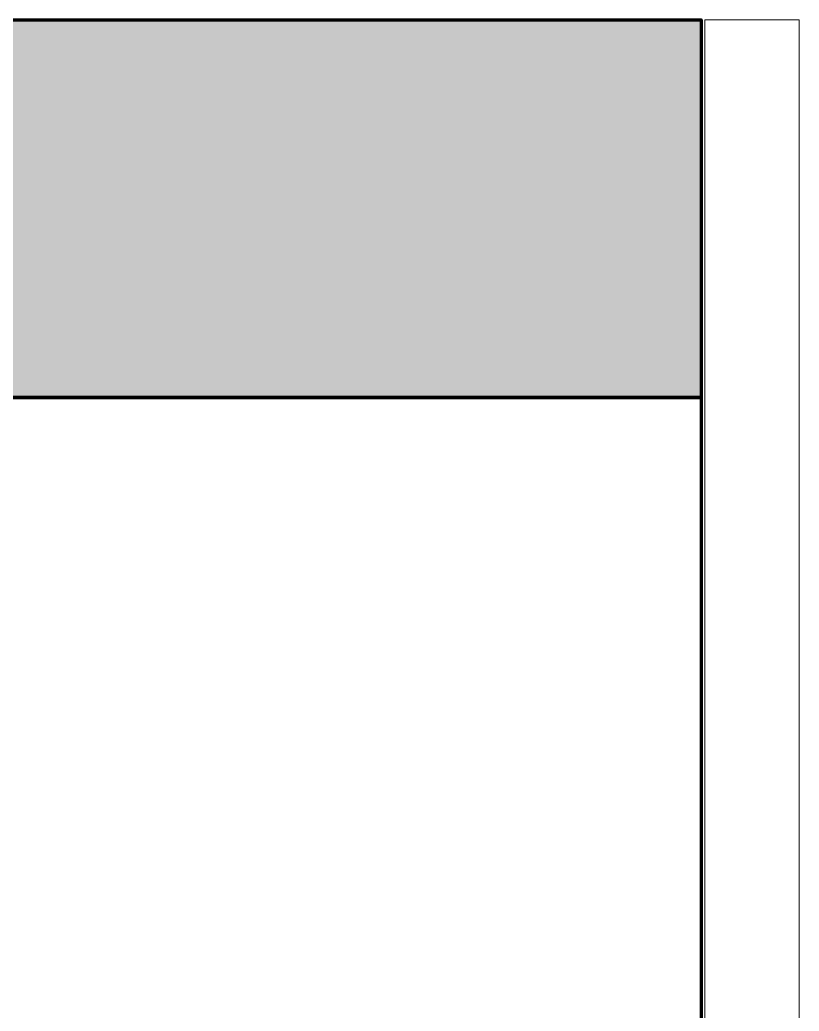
# Model space of a CAD drawing. Header units: millimetres. Extents: x -116965 to 323937, y 291661 to 566926.
# Drawn here: x -41713.4 to -41506.9, y 306774.6 to 307037.1 of the extents above; entities that cross this region are included whole.
import ezdxf

# ---------------------------------------------------------------- set-up
doc = ezdxf.new("R2010")
doc.units = ezdxf.units.MM
doc.layers.get('0').update_dxf_attribs({"lineweight": 18})
doc.layers.add('C00-00-00', color=7, linetype='Continuous')
doc.layers.add('C34-3A-40', color=7, linetype='Continuous', true_color=0x343a40)
doc.layers.add('C62-64-69', color=7, linetype='Continuous', true_color=0x626469)

msp = doc.modelspace()

# ---------------------------------------------------------------- hatches: boundary and pattern name
at = {"layer": 'C34-3A-40'}
h = msp.add_hatch(color=256, dxfattribs=at)
h.dxf.hatch_style = 2
h.paths.add_polyline_path([(-41932.755971, 307037.046927), (-41532.811806, 307037.046927), (-41532.811806, 306937.060883), (-41932.755971, 306937.060883)])
at = {"layer": 'C62-64-69'}
h = msp.add_hatch(color=256, dxfattribs=at)
h.dxf.hatch_style = 2
h.paths.add_polyline_path([(-41740.782771, 307028.048183), (-41708.787237, 307028.048183), (-41708.787237, 307021.049158), (-41740.782771, 307021.049158)])
h = msp.add_hatch(color=256, dxfattribs=at)
h.dxf.hatch_style = 2
h.paths.add_polyline_path([(-41708.787237, 307028.048183), (-41676.791706, 307028.048183), (-41676.791706, 307021.049158), (-41708.787237, 307021.049158)])
h = msp.add_hatch(color=256, dxfattribs=at)
h.dxf.hatch_style = 2
h.paths.add_polyline_path([(-41708.787237, 307028.048183), (-41676.791706, 307028.048183), (-41676.791706, 307021.049158), (-41708.787237, 307021.049158)])
h = msp.add_hatch(color=256, dxfattribs=at)
h.dxf.hatch_style = 2
h.paths.add_polyline_path([(-41676.791706, 307028.048183), (-41644.796171, 307028.048183), (-41644.796171, 307021.049158), (-41676.791706, 307021.049158)])
h = msp.add_hatch(color=256, dxfattribs=at)
h.dxf.hatch_style = 2
h.paths.add_polyline_path([(-41676.791706, 307028.048183), (-41644.796171, 307028.048183), (-41644.796171, 307021.049158), (-41676.791706, 307021.049158)])
h = msp.add_hatch(color=256, dxfattribs=at)
h.dxf.hatch_style = 2
h.paths.add_polyline_path([(-41644.796171, 307028.048183), (-41612.800637, 307028.048183), (-41612.800637, 307021.049158), (-41644.796171, 307021.049158)])
h = msp.add_hatch(color=256, dxfattribs=at)
h.dxf.hatch_style = 2
h.paths.add_polyline_path([(-41644.796171, 307028.048183), (-41612.800637, 307028.048183), (-41612.800637, 307021.049158), (-41644.796171, 307021.049158)])
h = msp.add_hatch(color=256, dxfattribs=at)
h.dxf.hatch_style = 2
h.paths.add_polyline_path([(-41612.800637, 307028.048183), (-41580.805106, 307028.048183), (-41580.805106, 307021.049158), (-41612.800637, 307021.049158)])
h = msp.add_hatch(color=256, dxfattribs=at)
h.dxf.hatch_style = 2
h.paths.add_polyline_path([(-41612.800637, 307028.048183), (-41580.805106, 307028.048183), (-41580.805106, 307021.049158), (-41612.800637, 307021.049158)])
h = msp.add_hatch(color=256, dxfattribs=at)
h.dxf.hatch_style = 2
h.paths.add_polyline_path([(-41580.805106, 307028.048183), (-41548.809571, 307028.048183), (-41548.809571, 307021.049158), (-41580.805106, 307021.049158)])
h = msp.add_hatch(color=256, dxfattribs=at)
h.dxf.hatch_style = 2
h.paths.add_polyline_path([(-41740.782771, 307021.049158), (-41708.787237, 307021.049158), (-41708.787237, 307019.049439), (-41740.782771, 307019.049439)])
h = msp.add_hatch(color=256, dxfattribs=at)
h.dxf.hatch_style = 2
h.paths.add_polyline_path([(-41708.787237, 307021.049158), (-41676.791706, 307021.049158), (-41676.791706, 307019.049439), (-41708.787237, 307019.049439)])
h = msp.add_hatch(color=256, dxfattribs=at)
h.dxf.hatch_style = 2
h.paths.add_polyline_path([(-41708.787237, 307021.049158), (-41676.791706, 307021.049158), (-41676.791706, 307019.049439), (-41708.787237, 307019.049439)])
h = msp.add_hatch(color=256, dxfattribs=at)
h.dxf.hatch_style = 2
h.paths.add_polyline_path([(-41676.791706, 307021.049158), (-41644.796171, 307021.049158), (-41644.796171, 307019.049439), (-41676.791706, 307019.049439)])
h = msp.add_hatch(color=256, dxfattribs=at)
h.dxf.hatch_style = 2
h.paths.add_polyline_path([(-41676.791706, 307021.049158), (-41644.796171, 307021.049158), (-41644.796171, 307019.049439), (-41676.791706, 307019.049439)])
h = msp.add_hatch(color=256, dxfattribs=at)
h.dxf.hatch_style = 2
h.paths.add_polyline_path([(-41644.796171, 307021.049158), (-41612.800637, 307021.049158), (-41612.800637, 307019.049439), (-41644.796171, 307019.049439)])
h = msp.add_hatch(color=256, dxfattribs=at)
h.dxf.hatch_style = 2
h.paths.add_polyline_path([(-41644.796171, 307021.049158), (-41612.800637, 307021.049158), (-41612.800637, 307019.049439), (-41644.796171, 307019.049439)])
h = msp.add_hatch(color=256, dxfattribs=at)
h.dxf.hatch_style = 2
h.paths.add_polyline_path([(-41612.800637, 307021.049158), (-41580.805106, 307021.049158), (-41580.805106, 307019.049439), (-41612.800637, 307019.049439)])
h = msp.add_hatch(color=256, dxfattribs=at)
h.dxf.hatch_style = 2
h.paths.add_polyline_path([(-41612.800637, 307021.049158), (-41580.805106, 307021.049158), (-41580.805106, 307019.049439), (-41612.800637, 307019.049439)])
h = msp.add_hatch(color=256, dxfattribs=at)
h.dxf.hatch_style = 2
h.paths.add_polyline_path([(-41580.805106, 307021.049158), (-41548.809571, 307021.049158), (-41548.809571, 307019.049439), (-41580.805106, 307019.049439)])
h = msp.add_hatch(color=256, dxfattribs=at)
h.dxf.hatch_style = 2
h.paths.add_polyline_path([(-41740.782771, 307019.049439), (-41708.787237, 307019.049439), (-41708.787237, 307012.050414), (-41740.782771, 307012.050414)])
h = msp.add_hatch(color=256, dxfattribs=at)
h.dxf.hatch_style = 2
h.paths.add_polyline_path([(-41708.787237, 307019.049439), (-41676.791706, 307019.049439), (-41676.791706, 307012.050414), (-41708.787237, 307012.050414)])
h = msp.add_hatch(color=256, dxfattribs=at)
h.dxf.hatch_style = 2
h.paths.add_polyline_path([(-41708.787237, 307019.049439), (-41676.791706, 307019.049439), (-41676.791706, 307012.050414), (-41708.787237, 307012.050414)])
h = msp.add_hatch(color=256, dxfattribs=at)
h.dxf.hatch_style = 2
h.paths.add_polyline_path([(-41676.791706, 307019.049439), (-41644.796171, 307019.049439), (-41644.796171, 307012.050414), (-41676.791706, 307012.050414)])
h = msp.add_hatch(color=256, dxfattribs=at)
h.dxf.hatch_style = 2
h.paths.add_polyline_path([(-41676.791706, 307019.049439), (-41644.796171, 307019.049439), (-41644.796171, 307012.050414), (-41676.791706, 307012.050414)])
h = msp.add_hatch(color=256, dxfattribs=at)
h.dxf.hatch_style = 2
h.paths.add_polyline_path([(-41644.796171, 307019.049439), (-41612.800637, 307019.049439), (-41612.800637, 307012.050414), (-41644.796171, 307012.050414)])
h = msp.add_hatch(color=256, dxfattribs=at)
h.dxf.hatch_style = 2
h.paths.add_polyline_path([(-41644.796171, 307019.049439), (-41612.800637, 307019.049439), (-41612.800637, 307012.050414), (-41644.796171, 307012.050414)])
h = msp.add_hatch(color=256, dxfattribs=at)
h.dxf.hatch_style = 2
h.paths.add_polyline_path([(-41612.800637, 307019.049439), (-41580.805106, 307019.049439), (-41580.805106, 307012.050414), (-41612.800637, 307012.050414)])
h = msp.add_hatch(color=256, dxfattribs=at)
h.dxf.hatch_style = 2
h.paths.add_polyline_path([(-41612.800637, 307019.049439), (-41580.805106, 307019.049439), (-41580.805106, 307012.050414), (-41612.800637, 307012.050414)])
h = msp.add_hatch(color=256, dxfattribs=at)
h.dxf.hatch_style = 2
h.paths.add_polyline_path([(-41580.805106, 307019.049439), (-41548.809571, 307019.049439), (-41548.809571, 307012.050414), (-41580.805106, 307012.050414)])
h = msp.add_hatch(color=256, dxfattribs=at)
h.dxf.hatch_style = 2
h.paths.add_polyline_path([(-41740.782771, 307012.050414), (-41708.787237, 307012.050414), (-41708.787237, 307010.050695), (-41740.782771, 307010.050695)])
h = msp.add_hatch(color=256, dxfattribs=at)
h.dxf.hatch_style = 2
h.paths.add_polyline_path([(-41708.787237, 307012.050414), (-41676.791706, 307012.050414), (-41676.791706, 307010.050695), (-41708.787237, 307010.050695)])
h = msp.add_hatch(color=256, dxfattribs=at)
h.dxf.hatch_style = 2
h.paths.add_polyline_path([(-41708.787237, 307012.050414), (-41676.791706, 307012.050414), (-41676.791706, 307010.050695), (-41708.787237, 307010.050695)])
h = msp.add_hatch(color=256, dxfattribs=at)
h.dxf.hatch_style = 2
h.paths.add_polyline_path([(-41676.791706, 307012.050414), (-41644.796171, 307012.050414), (-41644.796171, 307010.050695), (-41676.791706, 307010.050695)])
h = msp.add_hatch(color=256, dxfattribs=at)
h.dxf.hatch_style = 2
h.paths.add_polyline_path([(-41676.791706, 307012.050414), (-41644.796171, 307012.050414), (-41644.796171, 307010.050695), (-41676.791706, 307010.050695)])
h = msp.add_hatch(color=256, dxfattribs=at)
h.dxf.hatch_style = 2
h.paths.add_polyline_path([(-41644.796171, 307012.050414), (-41612.800637, 307012.050414), (-41612.800637, 307010.050695), (-41644.796171, 307010.050695)])
h = msp.add_hatch(color=256, dxfattribs=at)
h.dxf.hatch_style = 2
h.paths.add_polyline_path([(-41644.796171, 307012.050414), (-41612.800637, 307012.050414), (-41612.800637, 307010.050695), (-41644.796171, 307010.050695)])
h = msp.add_hatch(color=256, dxfattribs=at)
h.dxf.hatch_style = 2
h.paths.add_polyline_path([(-41612.800637, 307012.050414), (-41580.805106, 307012.050414), (-41580.805106, 307010.050695), (-41612.800637, 307010.050695)])
h = msp.add_hatch(color=256, dxfattribs=at)
h.dxf.hatch_style = 2
h.paths.add_polyline_path([(-41612.800637, 307012.050414), (-41580.805106, 307012.050414), (-41580.805106, 307010.050695), (-41612.800637, 307010.050695)])
h = msp.add_hatch(color=256, dxfattribs=at)
h.dxf.hatch_style = 2
h.paths.add_polyline_path([(-41580.805106, 307012.050414), (-41548.809571, 307012.050414), (-41548.809571, 307010.050695), (-41580.805106, 307010.050695)])
h = msp.add_hatch(color=256, dxfattribs=at)
h.dxf.hatch_style = 2
h.paths.add_polyline_path([(-41740.782771, 307010.050695), (-41708.787237, 307010.050695), (-41708.787237, 307003.05167), (-41740.782771, 307003.05167)])
h = msp.add_hatch(color=256, dxfattribs=at)
h.dxf.hatch_style = 2
h.paths.add_polyline_path([(-41708.787237, 307010.050695), (-41676.791706, 307010.050695), (-41676.791706, 307003.05167), (-41708.787237, 307003.05167)])
h = msp.add_hatch(color=256, dxfattribs=at)
h.dxf.hatch_style = 2
h.paths.add_polyline_path([(-41708.787237, 307010.050695), (-41676.791706, 307010.050695), (-41676.791706, 307003.05167), (-41708.787237, 307003.05167)])
h = msp.add_hatch(color=256, dxfattribs=at)
h.dxf.hatch_style = 2
h.paths.add_polyline_path([(-41676.791706, 307010.050695), (-41644.796171, 307010.050695), (-41644.796171, 307003.05167), (-41676.791706, 307003.05167)])
h = msp.add_hatch(color=256, dxfattribs=at)
h.dxf.hatch_style = 2
h.paths.add_polyline_path([(-41676.791706, 307010.050695), (-41644.796171, 307010.050695), (-41644.796171, 307003.05167), (-41676.791706, 307003.05167)])
h = msp.add_hatch(color=256, dxfattribs=at)
h.dxf.hatch_style = 2
h.paths.add_polyline_path([(-41644.796171, 307010.050695), (-41612.800637, 307010.050695), (-41612.800637, 307003.05167), (-41644.796171, 307003.05167)])
h = msp.add_hatch(color=256, dxfattribs=at)
h.dxf.hatch_style = 2
h.paths.add_polyline_path([(-41644.796171, 307010.050695), (-41612.800637, 307010.050695), (-41612.800637, 307003.05167), (-41644.796171, 307003.05167)])
h = msp.add_hatch(color=256, dxfattribs=at)
h.dxf.hatch_style = 2
h.paths.add_polyline_path([(-41612.800637, 307010.050695), (-41580.805106, 307010.050695), (-41580.805106, 307003.05167), (-41612.800637, 307003.05167)])
h = msp.add_hatch(color=256, dxfattribs=at)
h.dxf.hatch_style = 2
h.paths.add_polyline_path([(-41612.800637, 307010.050695), (-41580.805106, 307010.050695), (-41580.805106, 307003.05167), (-41612.800637, 307003.05167)])
h = msp.add_hatch(color=256, dxfattribs=at)
h.dxf.hatch_style = 2
h.paths.add_polyline_path([(-41580.805106, 307010.050695), (-41548.809571, 307010.050695), (-41548.809571, 307003.05167), (-41580.805106, 307003.05167)])
h = msp.add_hatch(color=256, dxfattribs=at)
h.dxf.hatch_style = 2
h.paths.add_polyline_path([(-41740.782771, 307003.05167), (-41708.787237, 307003.05167), (-41708.787237, 307001.051952), (-41740.782771, 307001.051952)])
h = msp.add_hatch(color=256, dxfattribs=at)
h.dxf.hatch_style = 2
h.paths.add_polyline_path([(-41708.787237, 307003.05167), (-41676.791706, 307003.05167), (-41676.791706, 307001.051952), (-41708.787237, 307001.051952)])
h = msp.add_hatch(color=256, dxfattribs=at)
h.dxf.hatch_style = 2
h.paths.add_polyline_path([(-41708.787237, 307003.05167), (-41676.791706, 307003.05167), (-41676.791706, 307001.051952), (-41708.787237, 307001.051952)])
h = msp.add_hatch(color=256, dxfattribs=at)
h.dxf.hatch_style = 2
h.paths.add_polyline_path([(-41676.791706, 307003.05167), (-41644.796171, 307003.05167), (-41644.796171, 307001.051952), (-41676.791706, 307001.051952)])
h = msp.add_hatch(color=256, dxfattribs=at)
h.dxf.hatch_style = 2
h.paths.add_polyline_path([(-41676.791706, 307003.05167), (-41644.796171, 307003.05167), (-41644.796171, 307001.051952), (-41676.791706, 307001.051952)])
h = msp.add_hatch(color=256, dxfattribs=at)
h.dxf.hatch_style = 2
h.paths.add_polyline_path([(-41644.796171, 307003.05167), (-41612.800637, 307003.05167), (-41612.800637, 307001.051952), (-41644.796171, 307001.051952)])
h = msp.add_hatch(color=256, dxfattribs=at)
h.dxf.hatch_style = 2
h.paths.add_polyline_path([(-41644.796171, 307003.05167), (-41612.800637, 307003.05167), (-41612.800637, 307001.051952), (-41644.796171, 307001.051952)])
h = msp.add_hatch(color=256, dxfattribs=at)
h.dxf.hatch_style = 2
h.paths.add_polyline_path([(-41612.800637, 307003.05167), (-41580.805106, 307003.05167), (-41580.805106, 307001.051952), (-41612.800637, 307001.051952)])
h = msp.add_hatch(color=256, dxfattribs=at)
h.dxf.hatch_style = 2
h.paths.add_polyline_path([(-41612.800637, 307003.05167), (-41580.805106, 307003.05167), (-41580.805106, 307001.051952), (-41612.800637, 307001.051952)])
h = msp.add_hatch(color=256, dxfattribs=at)
h.dxf.hatch_style = 2
h.paths.add_polyline_path([(-41580.805106, 307003.05167), (-41548.809571, 307003.05167), (-41548.809571, 307001.051952), (-41580.805106, 307001.051952)])
h = msp.add_hatch(color=256, dxfattribs=at)
h.dxf.hatch_style = 2
h.paths.add_polyline_path([(-41740.782771, 307001.051952), (-41708.787237, 307001.051952), (-41708.787237, 306994.052926), (-41740.782771, 306994.052926)])
h = msp.add_hatch(color=256, dxfattribs=at)
h.dxf.hatch_style = 2
h.paths.add_polyline_path([(-41708.787237, 307001.051952), (-41676.791706, 307001.051952), (-41676.791706, 306994.052926), (-41708.787237, 306994.052926)])
h = msp.add_hatch(color=256, dxfattribs=at)
h.dxf.hatch_style = 2
h.paths.add_polyline_path([(-41708.787237, 307001.051952), (-41676.791706, 307001.051952), (-41676.791706, 306994.052926), (-41708.787237, 306994.052926)])
h = msp.add_hatch(color=256, dxfattribs=at)
h.dxf.hatch_style = 2
h.paths.add_polyline_path([(-41676.791706, 307001.051952), (-41644.796171, 307001.051952), (-41644.796171, 306994.052926), (-41676.791706, 306994.052926)])
h = msp.add_hatch(color=256, dxfattribs=at)
h.dxf.hatch_style = 2
h.paths.add_polyline_path([(-41676.791706, 307001.051952), (-41644.796171, 307001.051952), (-41644.796171, 306994.052926), (-41676.791706, 306994.052926)])
h = msp.add_hatch(color=256, dxfattribs=at)
h.dxf.hatch_style = 2
h.paths.add_polyline_path([(-41644.796171, 307001.051952), (-41612.800637, 307001.051952), (-41612.800637, 306994.052926), (-41644.796171, 306994.052926)])
h = msp.add_hatch(color=256, dxfattribs=at)
h.dxf.hatch_style = 2
h.paths.add_polyline_path([(-41644.796171, 307001.051952), (-41612.800637, 307001.051952), (-41612.800637, 306994.052926), (-41644.796171, 306994.052926)])
h = msp.add_hatch(color=256, dxfattribs=at)
h.dxf.hatch_style = 2
h.paths.add_polyline_path([(-41612.800637, 307001.051952), (-41580.805106, 307001.051952), (-41580.805106, 306994.052926), (-41612.800637, 306994.052926)])
h = msp.add_hatch(color=256, dxfattribs=at)
h.dxf.hatch_style = 2
h.paths.add_polyline_path([(-41612.800637, 307001.051952), (-41580.805106, 307001.051952), (-41580.805106, 306994.052926), (-41612.800637, 306994.052926)])
h = msp.add_hatch(color=256, dxfattribs=at)
h.dxf.hatch_style = 2
h.paths.add_polyline_path([(-41580.805106, 307001.051952), (-41548.809571, 307001.051952), (-41548.809571, 306994.052926), (-41580.805106, 306994.052926)])
h = msp.add_hatch(color=256, dxfattribs=at)
h.dxf.hatch_style = 2
h.paths.add_polyline_path([(-41740.782771, 306994.052926), (-41708.787237, 306994.052926), (-41708.787237, 306992.053208), (-41740.782771, 306992.053208)])
h = msp.add_hatch(color=256, dxfattribs=at)
h.dxf.hatch_style = 2
h.paths.add_polyline_path([(-41708.787237, 306994.052926), (-41676.791706, 306994.052926), (-41676.791706, 306992.053208), (-41708.787237, 306992.053208)])
h = msp.add_hatch(color=256, dxfattribs=at)
h.dxf.hatch_style = 2
h.paths.add_polyline_path([(-41708.787237, 306994.052926), (-41676.791706, 306994.052926), (-41676.791706, 306992.053208), (-41708.787237, 306992.053208)])
h = msp.add_hatch(color=256, dxfattribs=at)
h.dxf.hatch_style = 2
h.paths.add_polyline_path([(-41676.791706, 306994.052926), (-41644.796171, 306994.052926), (-41644.796171, 306992.053208), (-41676.791706, 306992.053208)])
h = msp.add_hatch(color=256, dxfattribs=at)
h.dxf.hatch_style = 2
h.paths.add_polyline_path([(-41676.791706, 306994.052926), (-41644.796171, 306994.052926), (-41644.796171, 306992.053208), (-41676.791706, 306992.053208)])
h = msp.add_hatch(color=256, dxfattribs=at)
h.dxf.hatch_style = 2
h.paths.add_polyline_path([(-41644.796171, 306994.052926), (-41612.800637, 306994.052926), (-41612.800637, 306992.053208), (-41644.796171, 306992.053208)])
h = msp.add_hatch(color=256, dxfattribs=at)
h.dxf.hatch_style = 2
h.paths.add_polyline_path([(-41644.796171, 306994.052926), (-41612.800637, 306994.052926), (-41612.800637, 306992.053208), (-41644.796171, 306992.053208)])
h = msp.add_hatch(color=256, dxfattribs=at)
h.dxf.hatch_style = 2
h.paths.add_polyline_path([(-41612.800637, 306994.052926), (-41580.805106, 306994.052926), (-41580.805106, 306992.053208), (-41612.800637, 306992.053208)])
h = msp.add_hatch(color=256, dxfattribs=at)
h.dxf.hatch_style = 2
h.paths.add_polyline_path([(-41612.800637, 306994.052926), (-41580.805106, 306994.052926), (-41580.805106, 306992.053208), (-41612.800637, 306992.053208)])
h = msp.add_hatch(color=256, dxfattribs=at)
h.dxf.hatch_style = 2
h.paths.add_polyline_path([(-41580.805106, 306994.052926), (-41548.809571, 306994.052926), (-41548.809571, 306992.053208), (-41580.805106, 306992.053208)])
h = msp.add_hatch(color=256, dxfattribs=at)
h.dxf.hatch_style = 2
h.paths.add_polyline_path([(-41740.782771, 306992.053208), (-41708.787237, 306992.053208), (-41708.787237, 306985.054183), (-41740.782771, 306985.054183)])
h = msp.add_hatch(color=256, dxfattribs=at)
h.dxf.hatch_style = 2
h.paths.add_polyline_path([(-41708.787237, 306992.053208), (-41676.791706, 306992.053208), (-41676.791706, 306985.054183), (-41708.787237, 306985.054183)])
h = msp.add_hatch(color=256, dxfattribs=at)
h.dxf.hatch_style = 2
h.paths.add_polyline_path([(-41708.787237, 306992.053208), (-41676.791706, 306992.053208), (-41676.791706, 306985.054183), (-41708.787237, 306985.054183)])
h = msp.add_hatch(color=256, dxfattribs=at)
h.dxf.hatch_style = 2
h.paths.add_polyline_path([(-41676.791706, 306992.053208), (-41644.796171, 306992.053208), (-41644.796171, 306985.054183), (-41676.791706, 306985.054183)])
h = msp.add_hatch(color=256, dxfattribs=at)
h.dxf.hatch_style = 2
h.paths.add_polyline_path([(-41676.791706, 306992.053208), (-41644.796171, 306992.053208), (-41644.796171, 306985.054183), (-41676.791706, 306985.054183)])
h = msp.add_hatch(color=256, dxfattribs=at)
h.dxf.hatch_style = 2
h.paths.add_polyline_path([(-41644.796171, 306992.053208), (-41612.800637, 306992.053208), (-41612.800637, 306985.054183), (-41644.796171, 306985.054183)])
h = msp.add_hatch(color=256, dxfattribs=at)
h.dxf.hatch_style = 2
h.paths.add_polyline_path([(-41644.796171, 306992.053208), (-41612.800637, 306992.053208), (-41612.800637, 306985.054183), (-41644.796171, 306985.054183)])
h = msp.add_hatch(color=256, dxfattribs=at)
h.dxf.hatch_style = 2
h.paths.add_polyline_path([(-41612.800637, 306992.053208), (-41580.805106, 306992.053208), (-41580.805106, 306985.054183), (-41612.800637, 306985.054183)])
h = msp.add_hatch(color=256, dxfattribs=at)
h.dxf.hatch_style = 2
h.paths.add_polyline_path([(-41612.800637, 306992.053208), (-41580.805106, 306992.053208), (-41580.805106, 306985.054183), (-41612.800637, 306985.054183)])
h = msp.add_hatch(color=256, dxfattribs=at)
h.dxf.hatch_style = 2
h.paths.add_polyline_path([(-41580.805106, 306992.053208), (-41548.809571, 306992.053208), (-41548.809571, 306985.054183), (-41580.805106, 306985.054183)])
h = msp.add_hatch(color=256, dxfattribs=at)
h.dxf.hatch_style = 2
h.paths.add_polyline_path([(-41740.782771, 306985.054183), (-41708.787237, 306985.054183), (-41708.787237, 306983.054464), (-41740.782771, 306983.054464)])
h = msp.add_hatch(color=256, dxfattribs=at)
h.dxf.hatch_style = 2
h.paths.add_polyline_path([(-41708.787237, 306985.054183), (-41676.791706, 306985.054183), (-41676.791706, 306983.054464), (-41708.787237, 306983.054464)])
h = msp.add_hatch(color=256, dxfattribs=at)
h.dxf.hatch_style = 2
h.paths.add_polyline_path([(-41708.787237, 306985.054183), (-41676.791706, 306985.054183), (-41676.791706, 306983.054464), (-41708.787237, 306983.054464)])
h = msp.add_hatch(color=256, dxfattribs=at)
h.dxf.hatch_style = 2
h.paths.add_polyline_path([(-41676.791706, 306985.054183), (-41644.796171, 306985.054183), (-41644.796171, 306983.054464), (-41676.791706, 306983.054464)])
h = msp.add_hatch(color=256, dxfattribs=at)
h.dxf.hatch_style = 2
h.paths.add_polyline_path([(-41676.791706, 306985.054183), (-41644.796171, 306985.054183), (-41644.796171, 306983.054464), (-41676.791706, 306983.054464)])
h = msp.add_hatch(color=256, dxfattribs=at)
h.dxf.hatch_style = 2
h.paths.add_polyline_path([(-41644.796171, 306985.054183), (-41612.800637, 306985.054183), (-41612.800637, 306983.054464), (-41644.796171, 306983.054464)])
h = msp.add_hatch(color=256, dxfattribs=at)
h.dxf.hatch_style = 2
h.paths.add_polyline_path([(-41644.796171, 306985.054183), (-41612.800637, 306985.054183), (-41612.800637, 306983.054464), (-41644.796171, 306983.054464)])
h = msp.add_hatch(color=256, dxfattribs=at)
h.dxf.hatch_style = 2
h.paths.add_polyline_path([(-41612.800637, 306985.054183), (-41580.805106, 306985.054183), (-41580.805106, 306983.054464), (-41612.800637, 306983.054464)])
h = msp.add_hatch(color=256, dxfattribs=at)
h.dxf.hatch_style = 2
h.paths.add_polyline_path([(-41612.800637, 306985.054183), (-41580.805106, 306985.054183), (-41580.805106, 306983.054464), (-41612.800637, 306983.054464)])
h = msp.add_hatch(color=256, dxfattribs=at)
h.dxf.hatch_style = 2
h.paths.add_polyline_path([(-41580.805106, 306985.054183), (-41548.809571, 306985.054183), (-41548.809571, 306983.054464), (-41580.805106, 306983.054464)])

# ---------------------------------------------------------------- linework, layer by layer
msp.add_lwpolyline([(-41531.862637, 304837.071167), (-41506.862637, 304837.071167), (-41506.862637, 307037.071167), (-41531.862637, 307037.071167)], close=True)
at = {"layer": 'C00-00-00', "lineweight": 211}
msp.add_lwpolyline([(-41932.755971, 307037.046927), (-41532.811806, 307037.046927), (-41532.811806, 306937.060883), (-41932.755971, 306937.060883)], close=True, dxfattribs=at)
at = {"layer": 'C00-00-00', "lineweight": 100}
msp.add_lwpolyline([(-41932.755971, 306937.060883), (-41532.811806, 306937.060883), (-41532.811806, 304937.340052), (-41932.755971, 304937.340052)], close=True, dxfattribs=at)

doc.saveas('drawing.dxf')
